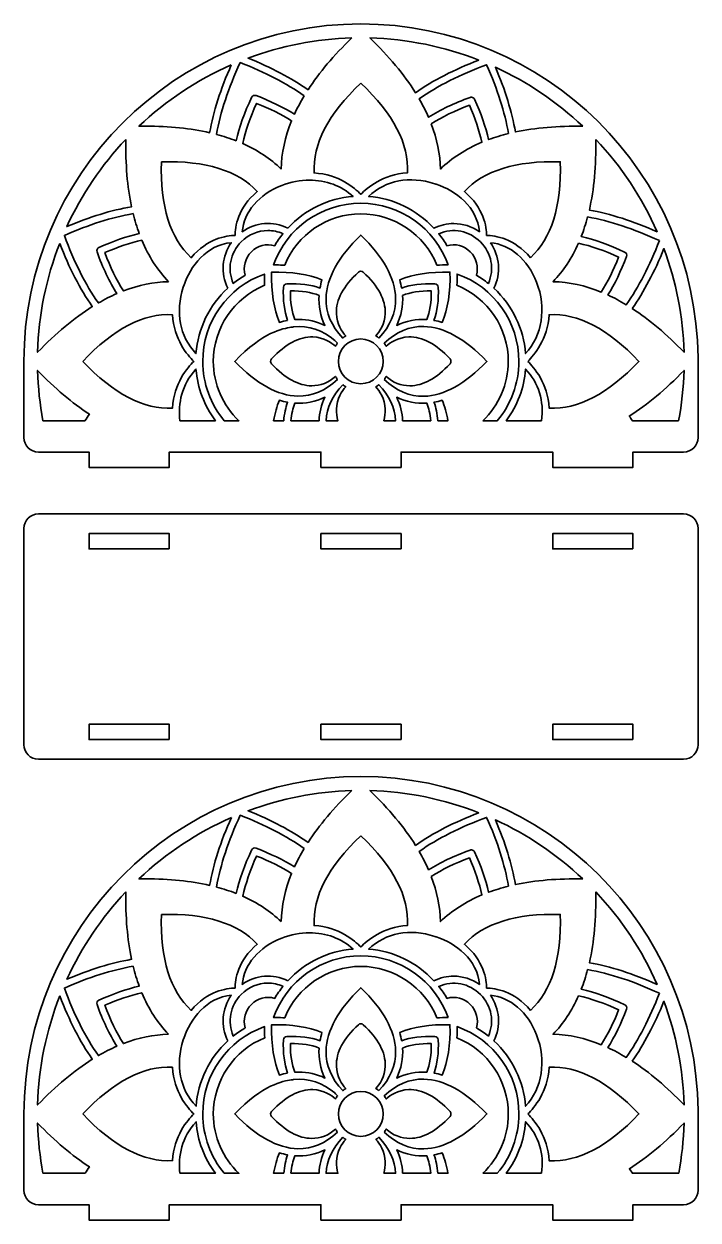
# Model space of a CAD drawing. Header units: inches. Extents: x -3.46 to 2.04, y -9.28 to 0.48.
import ezdxf

# ---------------------------------------------------------------- set-up
doc = ezdxf.new("R2010")
doc.units = ezdxf.units.IN
doc.header["$MEASUREMENT"] = 0
doc.layers.add('0_125in 6 napkin holder', color=7, linetype='Continuous', lineweight=0)

msp = doc.modelspace()

# ---------------------------------------------------------------- linework, layer by layer
at = {"layer": '0_125in 6 napkin holder', "color": 22, "lineweight": 35, "true_color": 0xe52421}
for points, knots in [([(2.0366, -2.2443), (2.0209, -0.7411), (0.7935, 0.4769), (-0.7132, 0.4769), (-2.2294, 0.4769), (-3.463, -0.7568), (-3.463, -2.2731), (-3.463, -2.2731), (-3.463, -2.7586), (-3.463, -2.7586), (-3.463, -2.7586), (-3.463, -2.8141), (-3.463, -2.8141), (-3.463, -2.8141), (-3.463, -2.8967), (-3.463, -2.8967), (-3.463, -2.9619), (-3.4101, -3.0148), (-3.3449, -3.0148), (-3.3449, -3.0148), (-2.9312, -3.0148), (-2.9312, -3.0148), (-2.9312, -3.0148), (-2.9312, -3.1398), (-2.9312, -3.1398), (-2.9312, -3.1398), (-2.2769, -3.1398), (-2.2769, -3.1398), (-2.2769, -3.1398), (-2.2769, -3.0148), (-2.2769, -3.0148), (-2.2769, -3.0148), (-1.0402, -3.0148), (-1.0402, -3.0148), (-1.0402, -3.0148), (-1.0402, -3.1398), (-1.0402, -3.1398), (-1.0402, -3.1398), (-0.3859, -3.1398), (-0.3859, -3.1398), (-0.3859, -3.1398), (-0.3859, -3.0148), (-0.3859, -3.0148), (-0.3859, -3.0148), (0.8507, -3.0148), (0.8507, -3.0148), (0.8507, -3.0148), (0.8507, -3.1398), (0.8507, -3.1398), (0.8507, -3.1398), (1.505, -3.1398), (1.505, -3.1398), (1.505, -3.1398), (1.505, -3.0148), (1.505, -3.0148), (1.505, -3.0148), (1.9189, -3.0148), (1.9189, -3.0148), (1.9841, -3.0148), (2.037, -2.9619), (2.037, -2.8967), (2.037, -2.8967), (2.037, -2.8131), (2.037, -2.8131), (2.037, -2.8131), (2.037, -2.7586), (2.037, -2.7586), (2.037, -2.7586), (2.037, -2.2443), (2.037, -2.2443), (2.037, -2.2443), (2.0366, -2.2443), (2.0366, -2.2443)], [0, 0, 0, 0, 1, 1, 1, 2, 2, 2, 3, 3, 3, 4, 4, 4, 5, 5, 5, 6, 6, 6, 7, 7, 7, 8, 8, 8, 9, 9, 9, 10, 10, 10, 11, 11, 11, 12, 12, 12, 13, 13, 13, 14, 14, 14, 15, 15, 15, 16, 16, 16, 17, 17, 17, 18, 18, 18, 19, 19, 19, 20, 20, 20, 21, 21, 21, 22, 22, 22, 23, 23, 23, 24, 24, 24, 24]), ([(-0.7886, 0.3623), (-0.9346, 0.2216), (-1.0546, 0.0795), (-1.1453, -0.0602), (-1.2816, 0.0355), (-1.4458, 0.1223), (-1.6337, 0.198), (-1.363, 0.2989), (-1.0789, 0.3542), (-0.7886, 0.3623)], [0, 0, 0, 0, 1, 1, 1, 2, 2, 2, 3, 3, 3, 3]), ([(0.2478, 0.1816), (0.0478, 0.105), (-0.1257, 0.0157), (-0.2684, -0.0841), (-0.3608, 0.0632), (-0.4859, 0.2134), (-0.6404, 0.3623), (-0.3344, 0.3538), (-0.0357, 0.293), (0.2478, 0.1816)], [0, 0, 0, 0, 1, 1, 1, 2, 2, 2, 3, 3, 3, 3]), ([(-1.7709, 0.1424), (-1.8582, -0.053), (-1.9178, -0.2388), (-1.948, -0.4102), (-2.1018, -0.375), (-2.2761, -0.3572), (-2.4673, -0.3572), (-2.4864, -0.3572), (-2.5055, -0.3573), (-2.525, -0.3576), (-2.303, -0.1479), (-2.0496, 0.0202), (-1.7709, 0.1424)], [0, 0, 0, 0, 1, 1, 1, 2, 2, 2, 3, 3, 3, 4, 4, 4, 4]), ([(-1.1759, -0.1094), (-1.2061, -0.1593), (-1.2329, -0.2095), (-1.2558, -0.2591), (-1.3461, -0.2029), (-1.4514, -0.1519), (-1.569, -0.1075), (-1.583, -0.1022), (-1.5989, -0.1086), (-1.6054, -0.1222), (-1.664, -0.2459), (-1.7065, -0.3651), (-1.7318, -0.4763), (-1.7826, -0.4563), (-1.8364, -0.4388), (-1.8918, -0.4241), (-1.8603, -0.2437), (-1.7953, -0.0468), (-1.6987, 0.1614), (-1.4955, 0.083), (-1.3197, -0.0081), (-1.1759, -0.1094)], [0, 0, 0, 0, 1, 1, 1, 2, 2, 2, 3, 3, 3, 4, 4, 4, 5, 5, 5, 6, 6, 6, 7, 7, 7, 7]), ([(0.4903, -0.4172), (0.4338, -0.4312), (0.3792, -0.4479), (0.3279, -0.4668), (0.3039, -0.3631), (0.2656, -0.2526), (0.2138, -0.138), (0.2089, -0.1275), (0.1984, -0.1211), (0.1872, -0.1211), (0.1841, -0.1211), (0.1807, -0.1216), (0.1777, -0.1227), (0.0486, -0.1688), (-0.0657, -0.223), (-0.1622, -0.2837), (-0.1841, -0.2337), (-0.2097, -0.1833), (-0.2384, -0.1337), (-0.0886, -0.0284), (0.0966, 0.0649), (0.3121, 0.1439), (0.4002, -0.0552), (0.4602, -0.244), (0.4903, -0.4172)], [0, 0, 0, 0, 1, 1, 1, 2, 2, 2, 3, 3, 3, 4, 4, 4, 5, 5, 5, 6, 6, 6, 7, 7, 7, 8, 8, 8, 8]), ([(1.0959, -0.3577), (0.8939, -0.354), (0.7092, -0.3697), (0.5467, -0.4043), (0.5179, -0.2402), (0.4632, -0.0627), (0.3839, 0.1237), (0.6459, 0.0032), (0.8853, -0.1586), (1.0959, -0.3577)], [0, 0, 0, 0, 1, 1, 1, 2, 2, 2, 3, 3, 3, 3]), ([(-0.7146, -0.0061), (-0.4484, -0.2572), (-0.3205, -0.5034), (-0.3339, -0.7381), (-0.5344, -0.7495), (-0.6639, -0.8602), (-0.7146, -0.9127), (-0.7651, -0.8602), (-0.8944, -0.7497), (-1.0953, -0.7383), (-1.1086, -0.5036), (-0.9807, -0.2573), (-0.7146, -0.0061)], [0, 0, 0, 0, 1, 1, 1, 2, 2, 2, 3, 3, 3, 4, 4, 4, 4]), ([(-1.3643, -0.7062), (-1.4512, -0.6223), (-1.5566, -0.5526), (-1.6776, -0.4988), (-1.6551, -0.3965), (-1.6171, -0.2862), (-1.5644, -0.1712), (-1.4572, -0.2131), (-1.3614, -0.2608), (-1.2791, -0.3127), (-1.3332, -0.4447), (-1.3618, -0.577), (-1.3643, -0.7062)], [0, 0, 0, 0, 1, 1, 1, 2, 2, 2, 3, 3, 3, 4, 4, 4, 4]), ([(-0.1398, -0.338), (-0.0515, -0.2813), (0.0532, -0.2304), (0.1718, -0.1863), (0.2179, -0.2918), (0.2521, -0.3933), (0.2735, -0.4881), (0.142, -0.5433), (0.0282, -0.6165), (-0.0648, -0.7062), (-0.0671, -0.5854), (-0.0923, -0.4615), (-0.1398, -0.338)], [0, 0, 0, 0, 1, 1, 1, 2, 2, 2, 3, 3, 3, 4, 4, 4, 4]), ([(-2.6315, -0.4643), (-2.6351, -0.6663), (-2.6194, -0.8509), (-2.585, -1.0134), (-2.7489, -1.0422), (-2.9264, -1.0969), (-3.1129, -1.1762), (-2.9923, -0.9143), (-2.8305, -0.6748), (-2.6315, -0.4643)], [0, 0, 0, 0, 1, 1, 1, 2, 2, 2, 3, 3, 3, 3]), ([(1.2024, -0.4643), (1.4121, -0.6861), (1.5803, -0.9397), (1.7025, -1.2181), (1.5071, -1.1311), (1.3213, -1.0715), (1.1499, -1.0411), (1.1886, -0.872), (1.2063, -0.678), (1.2024, -0.4643)], [0, 0, 0, 0, 1, 1, 1, 2, 2, 2, 3, 3, 3, 3]), ([(-2.3414, -0.6477), (-1.9796, -0.6375), (-1.7165, -0.7193), (-1.5596, -0.8906), (-1.7191, -1.0225), (-1.7401, -1.18), (-1.7409, -1.2481), (-1.8091, -1.2491), (-1.9665, -1.2702), (-2.0984, -1.4297), (-2.27, -1.2726), (-2.3518, -1.0097), (-2.3414, -0.6477)], [0, 0, 0, 0, 1, 1, 1, 2, 2, 2, 3, 3, 3, 4, 4, 4, 4]), ([(0.6695, -1.4295), (0.5377, -1.2701), (0.3802, -1.2491), (0.312, -1.2481), (0.311, -1.1801), (0.29, -1.0227), (0.1304, -0.8908), (0.2874, -0.7193), (0.5504, -0.6375), (0.9124, -0.6477), (0.9227, -1.0095), (0.841, -1.2726), (0.6695, -1.4295)], [0, 0, 0, 0, 1, 1, 1, 2, 2, 2, 3, 3, 3, 4, 4, 4, 4]), ([(-0.1097, -0.8266), (-0.1033, -0.8286), (-0.1008, -0.8294), (-0.099, -0.8297), (0.0613, -0.8843), (0.2357, -1.0143), (0.2532, -1.2179), (0.1903, -1.1734), (0.1172, -1.1509), (0.0435, -1.1509), (-0.0114, -1.1509), (-0.0666, -1.1634), (-0.1183, -1.1888), (-0.2589, -1.0377), (-0.4473, -0.9462), (-0.6508, -0.9301), (-0.5093, -0.7968), (-0.3178, -0.7601), (-0.1097, -0.8266)], [0, 0, 0, 0, 1, 1, 1, 2, 2, 2, 3, 3, 3, 4, 4, 4, 5, 5, 5, 6, 6, 6, 6]), ([(-1.3101, -1.1883), (-1.4315, -1.1286), (-1.5725, -1.14), (-1.6823, -1.2176), (-1.668, -1.0561), (-1.5455, -0.9125), (-1.3597, -0.8405), (-1.2848, -0.8115), (-1.2078, -0.7973), (-1.133, -0.7973), (-0.9986, -0.7973), (-0.8716, -0.843), (-0.7782, -0.9301), (-0.9814, -0.9462), (-1.1697, -1.0375), (-1.3101, -1.1883)], [0, 0, 0, 0, 1, 1, 1, 2, 2, 2, 3, 3, 3, 4, 4, 4, 5, 5, 5, 5]), ([(-2.5719, -1.0698), (-2.5579, -1.1265), (-2.5412, -1.1811), (-2.5225, -1.2322), (-2.6259, -1.2562), (-2.7365, -1.2945), (-2.8511, -1.3463), (-2.8647, -1.3526), (-2.8715, -1.3684), (-2.8665, -1.3825), (-2.8204, -1.5115), (-2.7662, -1.6258), (-2.7054, -1.7225), (-2.7554, -1.7443), (-2.8058, -1.77), (-2.8554, -1.7987), (-2.9607, -1.6487), (-3.0541, -1.4636), (-3.1332, -1.248), (-2.9339, -1.1598), (-2.7451, -1.1), (-2.5719, -1.0698)], [0, 0, 0, 0, 1, 1, 1, 2, 2, 2, 3, 3, 3, 4, 4, 4, 5, 5, 5, 6, 6, 6, 7, 7, 7, 7]), ([(-0.0023, -1.4888), (-0.0336, -1.4884), (-0.0643, -1.489), (-0.0939, -1.4902), (-0.195, -1.2394), (-0.4439, -1.0712), (-0.7146, -1.0712), (-0.9853, -1.0712), (-1.234, -1.2394), (-1.3353, -1.4902), (-1.3576, -1.4893), (-1.3805, -1.4887), (-1.404, -1.4887), (-1.4115, -1.4887), (-1.4191, -1.4888), (-1.4268, -1.4888), (-1.3202, -1.1873), (-1.0351, -0.9852), (-0.7146, -0.9852), (-0.3939, -0.9852), (-0.1089, -1.1873), (-0.0023, -1.4888)], [0, 0, 0, 0, 1, 1, 1, 2, 2, 2, 3, 3, 3, 4, 4, 4, 5, 5, 5, 6, 6, 6, 7, 7, 7, 7]), ([(1.7216, -1.2904), (1.6431, -1.4936), (1.552, -1.6694), (1.4507, -1.8131), (1.4009, -1.783), (1.3504, -1.7562), (1.301, -1.7334), (1.3572, -1.6431), (1.4082, -1.5379), (1.4527, -1.4202), (1.4579, -1.4062), (1.4514, -1.3902), (1.4379, -1.3838), (1.3141, -1.3252), (1.195, -1.2827), (1.0838, -1.2573), (1.1036, -1.2065), (1.1211, -1.1527), (1.1359, -1.0973), (1.3164, -1.129), (1.5134, -1.1938), (1.7216, -1.2904)], [0, 0, 0, 0, 1, 1, 1, 2, 2, 2, 3, 3, 3, 4, 4, 4, 5, 5, 5, 6, 6, 6, 7, 7, 7, 7]), ([(-1.6575, -1.572), (-1.6914, -1.5919), (-1.724, -1.6144), (-1.7547, -1.639), (-1.8059, -1.5209), (-1.7812, -1.3916), (-1.6896, -1.2998), (-1.629, -1.2391), (-1.5522, -1.2076), (-1.4732, -1.2076), (-1.4319, -1.2076), (-1.3901, -1.2162), (-1.3496, -1.2337), (-1.3744, -1.2647), (-1.3971, -1.2976), (-1.4171, -1.3316), (-1.4858, -1.312), (-1.5566, -1.3305), (-1.6076, -1.3815), (-1.6586, -1.4325), (-1.6771, -1.5034), (-1.6575, -1.572)], [0, 0, 0, 0, 1, 1, 1, 2, 2, 2, 3, 3, 3, 4, 4, 4, 5, 5, 5, 6, 6, 6, 7, 7, 7, 7]), ([(-0.5671, -2.0844), (-0.5748, -2.0784), (-0.5829, -2.0729), (-0.5915, -2.0677), (-0.5622, -2.0352), (-0.5184, -1.9725), (-0.5155, -1.8836), (-0.5119, -1.7731), (-0.5722, -1.6598), (-0.695, -1.5466), (-0.7059, -1.5365), (-0.7232, -1.5365), (-0.7341, -1.5466), (-0.8568, -1.6598), (-0.9172, -1.7731), (-0.9134, -1.8836), (-0.9105, -1.9725), (-0.8669, -2.0354), (-0.8376, -2.0677), (-0.8461, -2.0729), (-0.8543, -2.0784), (-0.8619, -2.0844), (-0.955, -1.9865), (-1.0008, -1.8775), (-0.9982, -1.7604), (-0.9946, -1.5968), (-0.8965, -1.419), (-0.7146, -1.2456), (-0.5326, -1.4188), (-0.4346, -1.5968), (-0.4309, -1.7604), (-0.4283, -1.8776), (-0.474, -1.9865), (-0.5671, -2.0844)], [0, 0, 0, 0, 1, 1, 1, 2, 2, 2, 3, 3, 3, 4, 4, 4, 5, 5, 5, 6, 6, 6, 7, 7, 7, 8, 8, 8, 9, 9, 9, 10, 10, 10, 11, 11, 11, 11]), ([(0.1786, -1.3816), (0.1277, -1.3306), (0.0567, -1.3122), (-0.0119, -1.3318), (-0.0318, -1.2977), (-0.0543, -1.2651), (-0.0789, -1.2344), (0.0392, -1.1833), (0.1688, -1.2081), (0.261, -1.3002), (0.3528, -1.392), (0.3775, -1.5213), (0.3264, -1.6395), (0.2954, -1.6148), (0.2627, -1.592), (0.2285, -1.572), (0.2479, -1.5034), (0.2296, -1.4326), (0.1786, -1.3816)], [0, 0, 0, 0, 1, 1, 1, 2, 2, 2, 3, 3, 3, 4, 4, 4, 5, 5, 5, 6, 6, 6, 6]), ([(-3.1707, -1.3123), (-3.0941, -1.5123), (-3.0048, -1.6858), (-2.9051, -1.8286), (-3.0525, -1.9211), (-3.2026, -2.0461), (-3.3514, -2.2005), (-3.3429, -1.8944), (-3.2822, -1.5958), (-3.1707, -1.3123)], [0, 0, 0, 0, 1, 1, 1, 2, 2, 2, 3, 3, 3, 3]), ([(-2.283, -1.625), (-2.4039, -1.6273), (-2.5276, -1.6525), (-2.6511, -1.7001), (-2.7078, -1.6118), (-2.7587, -1.5069), (-2.8027, -1.3883), (-2.6973, -1.3422), (-2.5959, -1.308), (-2.5011, -1.2866), (-2.4459, -1.4181), (-2.3726, -1.5319), (-2.283, -1.625)], [0, 0, 0, 0, 1, 1, 1, 2, 2, 2, 3, 3, 3, 4, 4, 4, 4]), ([(-1.8003, -1.6784), (-1.9515, -1.819), (-2.0429, -2.0075), (-2.0591, -2.2109), (-2.1923, -2.0694), (-2.2291, -1.8779), (-2.1626, -1.6698), (-2.1605, -1.6636), (-2.1597, -1.6611), (-2.1594, -1.6593), (-2.105, -1.499), (-1.975, -1.3244), (-1.7714, -1.3069), (-1.8487, -1.4166), (-1.8598, -1.5573), (-1.8003, -1.6784)], [0, 0, 0, 0, 1, 1, 1, 2, 2, 2, 3, 3, 3, 4, 4, 4, 5, 5, 5, 5]), ([(0.3425, -1.3069), (0.5041, -1.3212), (0.6477, -1.4437), (0.7196, -1.6295), (0.8009, -1.8391), (0.7654, -2.0656), (0.63, -2.2109), (0.6139, -2.0077), (0.5227, -1.8195), (0.3718, -1.679), (0.4316, -1.5576), (0.4202, -1.4168), (0.3425, -1.3069)], [0, 0, 0, 0, 1, 1, 1, 2, 2, 2, 3, 3, 3, 4, 4, 4, 4]), ([(1.0613, -1.3115), (1.1636, -1.334), (1.2739, -1.372), (1.3889, -1.4248), (1.347, -1.532), (1.2993, -1.6279), (1.2474, -1.7101), (1.1153, -1.6559), (0.9831, -1.6273), (0.8539, -1.625), (0.9378, -1.5379), (1.0075, -1.4326), (1.0613, -1.3115)], [0, 0, 0, 0, 1, 1, 1, 2, 2, 2, 3, 3, 3, 4, 4, 4, 4]), ([(1.4999, -1.844), (1.5954, -1.7076), (1.6822, -1.5433), (1.7581, -1.3554), (1.8591, -1.6262), (1.9143, -1.9104), (1.9224, -2.2005), (1.7817, -2.0545), (1.6396, -1.9347), (1.4999, -1.844)], [0, 0, 0, 0, 1, 1, 1, 2, 2, 2, 3, 3, 3, 3]), ([(-1.3115, -1.9413), (-1.3337, -1.9452), (-1.3561, -1.9506), (-1.3783, -1.9575), (-1.4247, -1.8486), (-1.4461, -1.7105), (-1.4421, -1.547), (-1.2786, -1.543), (-1.1407, -1.5645), (-1.0318, -1.6108), (-1.0386, -1.633), (-1.044, -1.6555), (-1.0479, -1.6776), (-1.1221, -1.6502), (-1.213, -1.6386), (-1.3186, -1.6429), (-1.3334, -1.6436), (-1.3457, -1.6556), (-1.3462, -1.6706), (-1.3505, -1.7761), (-1.3389, -1.8672), (-1.3115, -1.9413)], [0, 0, 0, 0, 1, 1, 1, 2, 2, 2, 3, 3, 3, 4, 4, 4, 5, 5, 5, 6, 6, 6, 7, 7, 7, 7]), ([(-0.0828, -1.6706), (-0.0834, -1.6556), (-0.0955, -1.6434), (-0.1105, -1.6429), (-0.2161, -1.6386), (-0.3071, -1.6502), (-0.3811, -1.6776), (-0.3851, -1.6555), (-0.3905, -1.633), (-0.3973, -1.6108), (-0.2886, -1.5647), (-0.1505, -1.5431), (0.0129, -1.5472), (0.017, -1.7106), (-0.0044, -1.8487), (-0.0508, -1.9575), (-0.0729, -1.9506), (-0.0954, -1.9452), (-0.1175, -1.9413), (-0.0901, -1.8672), (-0.0784, -1.7762), (-0.0828, -1.6706)], [0, 0, 0, 0, 1, 1, 1, 2, 2, 2, 3, 3, 3, 4, 4, 4, 5, 5, 5, 6, 6, 6, 7, 7, 7, 7]), ([(-1.8282, -2.7586), (-1.939, -2.6259), (-2.0039, -2.4561), (-2.0039, -2.2747), (-2.0039, -1.954), (-1.8019, -1.669), (-1.5003, -1.5625), (-1.5007, -1.5937), (-1.5003, -1.6244), (-1.4989, -1.6538), (-1.7497, -1.7551), (-1.9179, -2.004), (-1.9179, -2.2747), (-1.9179, -2.4596), (-1.8393, -2.6342), (-1.7096, -2.7586), (-1.7096, -2.7586), (-1.8282, -2.7586), (-1.8282, -2.7586)], [0, 0, 0, 0, 1, 1, 1, 2, 2, 2, 3, 3, 3, 4, 4, 4, 5, 5, 5, 6, 6, 6, 6]), ([(0.2805, -2.7586), (0.4103, -2.6342), (0.4889, -2.4596), (0.4889, -2.2747), (0.4889, -2.004), (0.3207, -1.7551), (0.0697, -1.6538), (0.0711, -1.6244), (0.0717, -1.5937), (0.0713, -1.5625), (0.3728, -1.669), (0.5749, -1.954), (0.5749, -2.2747), (0.5749, -2.4561), (0.5099, -2.6259), (0.3991, -2.7586), (0.3991, -2.7586), (0.2805, -2.7586), (0.2805, -2.7586)], [0, 0, 0, 0, 1, 1, 1, 2, 2, 2, 3, 3, 3, 4, 4, 4, 5, 5, 5, 6, 6, 6, 6]), ([(-1.0551, -1.737), (-1.0604, -1.8223), (-1.0444, -1.9045), (-1.0076, -1.9816), (-1.075, -1.9493), (-1.1462, -1.933), (-1.2201, -1.933), (-1.2307, -1.933), (-1.2414, -1.9334), (-1.2521, -1.9341), (-1.2779, -1.8711), (-1.2904, -1.7923), (-1.2891, -1.7), (-1.1971, -1.6987), (-1.1183, -1.7112), (-1.0551, -1.737)], [0, 0, 0, 0, 1, 1, 1, 2, 2, 2, 3, 3, 3, 4, 4, 4, 5, 5, 5, 5]), ([(-0.374, -1.737), (-0.3108, -1.7112), (-0.2321, -1.6986), (-0.1398, -1.7), (-0.1386, -1.7923), (-0.1511, -1.8711), (-0.1771, -1.9341), (-0.2622, -1.9287), (-0.3444, -1.9447), (-0.4215, -1.9816), (-0.3846, -1.9045), (-0.3686, -1.8223), (-0.374, -1.737)], [0, 0, 0, 0, 1, 1, 1, 2, 2, 2, 3, 3, 3, 4, 4, 4, 4]), ([(-2.9832, -2.2747), (-2.7319, -2.0086), (-2.4857, -1.8805), (-2.2511, -1.894), (-2.2397, -2.0945), (-2.129, -2.224), (-2.0765, -2.2747), (-2.129, -2.3252), (-2.2396, -2.4545), (-2.2508, -2.6552), (-2.4855, -2.6688), (-2.7319, -2.5408), (-2.9832, -2.2747)], [0, 0, 0, 0, 1, 1, 1, 2, 2, 2, 3, 3, 3, 4, 4, 4, 4]), ([(0.6474, -2.2747), (0.6999, -2.2241), (0.8104, -2.0947), (0.8218, -1.894), (1.0566, -1.8804), (1.3028, -2.0086), (1.5541, -2.2747), (1.3028, -2.5408), (1.0567, -2.6688), (0.822, -2.6554), (0.8106, -2.4547), (0.6999, -2.3252), (0.6474, -2.2747)], [0, 0, 0, 0, 1, 1, 1, 2, 2, 2, 3, 3, 3, 4, 4, 4, 4]), ([(-1.2841, -1.9969), (-1.2757, -1.9955), (-1.2689, -1.9944), (-1.2636, -1.9931), (-1.1407, -1.9815), (-1.0241, -2.0198), (-0.9271, -2.1034), (-0.9197, -2.1118), (-0.9121, -2.1198), (-0.9047, -2.1272), (-0.9108, -2.135), (-0.9164, -2.143), (-0.9214, -2.1516), (-0.9539, -2.1223), (-1.0168, -2.0786), (-1.1055, -2.0756), (-1.2155, -2.072), (-1.3291, -2.1322), (-1.4425, -2.2551), (-1.4526, -2.2661), (-1.4526, -2.2833), (-1.4425, -2.2943), (-1.3326, -2.4134), (-1.2225, -2.4737), (-1.1151, -2.4737), (-1.044, -2.4737), (-0.9755, -2.4469), (-0.9214, -2.3977), (-0.9164, -2.4062), (-0.9108, -2.4143), (-0.9048, -2.422), (-1.0026, -2.5151), (-1.1115, -2.5608), (-1.2287, -2.5583), (-1.3921, -2.5547), (-1.5698, -2.4566), (-1.7432, -2.2747), (-1.513, -2.033), (-1.3469, -2.0068), (-1.2841, -1.9969)], [0, 0, 0, 0, 1, 1, 1, 2, 2, 2, 3, 3, 3, 4, 4, 4, 5, 5, 5, 6, 6, 6, 7, 7, 7, 8, 8, 8, 9, 9, 9, 10, 10, 10, 11, 11, 11, 12, 12, 12, 13, 13, 13, 13]), ([(-0.5243, -2.422), (-0.5183, -2.4144), (-0.5127, -2.4062), (-0.5076, -2.3977), (-0.4534, -2.4468), (-0.385, -2.4737), (-0.314, -2.4737), (-0.2065, -2.4737), (-0.0964, -2.4134), (0.0135, -2.2943), (0.0236, -2.2833), (0.0236, -2.2661), (0.0135, -2.2551), (-0.1, -2.132), (-0.2134, -2.0716), (-0.3234, -2.0756), (-0.4123, -2.0786), (-0.4753, -2.1222), (-0.5076, -2.1515), (-0.5127, -2.143), (-0.5183, -2.135), (-0.5243, -2.1272), (-0.4259, -2.0337), (-0.3166, -1.988), (-0.2, -1.9904), (-0.0372, -1.994), (0.1404, -2.0923), (0.3142, -2.2747), (0.1403, -2.4572), (-0.0372, -2.5555), (-0.1996, -2.5593), (-0.3164, -2.5619), (-0.4257, -2.5158), (-0.5243, -2.422)], [0, 0, 0, 0, 1, 1, 1, 2, 2, 2, 3, 3, 3, 4, 4, 4, 5, 5, 5, 6, 6, 6, 7, 7, 7, 8, 8, 8, 9, 9, 9, 10, 10, 10, 11, 11, 11, 11]), ([(-0.5315, -2.2747), (-0.5315, -2.3755), (-0.6136, -2.4576), (-0.7146, -2.4576), (-0.8154, -2.4576), (-0.8975, -2.3755), (-0.8975, -2.2747), (-0.8975, -2.1737), (-0.8154, -2.0916), (-0.7146, -2.0916), (-0.6136, -2.0916), (-0.5315, -2.1737), (-0.5315, -2.2747)], [0, 0, 0, 0, 1, 1, 1, 2, 2, 2, 3, 3, 3, 4, 4, 4, 4]), ([(-2.1903, -2.7586), (-2.2061, -2.6198), (-2.1768, -2.4637), (-2.0591, -2.3383), (-2.0469, -2.4917), (-1.9917, -2.6364), (-1.9005, -2.7586), (-1.9005, -2.7586), (-2.1903, -2.7586), (-2.1903, -2.7586)], [0, 0, 0, 0, 1, 1, 1, 2, 2, 2, 3, 3, 3, 3]), ([(0.7602, -2.7586), (0.7602, -2.7586), (0.4716, -2.7586), (0.4716, -2.7586), (0.5627, -2.6364), (0.6179, -2.4917), (0.63, -2.3383), (0.737, -2.4519), (0.7812, -2.5978), (0.7602, -2.7586)], [0, 0, 0, 0, 1, 1, 1, 2, 2, 2, 3, 3, 3, 3]), ([(-3.3075, -2.7586), (-3.3327, -2.6239), (-3.3476, -2.487), (-3.3514, -2.3487), (-3.2107, -2.4948), (-3.0686, -2.6147), (-2.929, -2.7054), (-2.941, -2.7226), (-2.9529, -2.7404), (-2.9647, -2.7586), (-2.9647, -2.7586), (-3.3075, -2.7586), (-3.3075, -2.7586)], [0, 0, 0, 0, 1, 1, 1, 2, 2, 2, 3, 3, 3, 4, 4, 4, 4]), ([(1.8786, -2.7586), (1.8786, -2.7586), (1.5014, -2.7586), (1.5014, -2.7586), (1.493, -2.7458), (1.4847, -2.7329), (1.4761, -2.7206), (1.6234, -2.6284), (1.7734, -2.5033), (1.9224, -2.3487), (1.9185, -2.4871), (1.9037, -2.624), (1.8786, -2.7586)], [0, 0, 0, 0, 1, 1, 1, 2, 2, 2, 3, 3, 3, 4, 4, 4, 4]), ([(-0.8619, -2.4648), (-0.8543, -2.4709), (-0.8461, -2.4765), (-0.8376, -2.4815), (-0.8669, -2.514), (-0.9105, -2.5769), (-0.9134, -2.6656), (-0.9145, -2.6964), (-0.9104, -2.7274), (-0.9015, -2.7586), (-0.9015, -2.7586), (-0.9976, -2.7586), (-0.9976, -2.7586), (-0.9924, -2.6529), (-0.9469, -2.5543), (-0.8619, -2.4648)], [0, 0, 0, 0, 1, 1, 1, 2, 2, 2, 3, 3, 3, 4, 4, 4, 5, 5, 5, 5]), ([(-0.5276, -2.7586), (-0.5187, -2.7274), (-0.5145, -2.6964), (-0.5155, -2.6656), (-0.5184, -2.5769), (-0.5621, -2.514), (-0.5914, -2.4815), (-0.583, -2.4765), (-0.5748, -2.4709), (-0.5671, -2.4648), (-0.482, -2.5543), (-0.4367, -2.6529), (-0.4314, -2.7586), (-0.4314, -2.7586), (-0.5276, -2.7586), (-0.5276, -2.7586)], [0, 0, 0, 0, 1, 1, 1, 2, 2, 2, 3, 3, 3, 4, 4, 4, 5, 5, 5, 5]), ([(-1.3433, -2.7586), (-1.3433, -2.7586), (-1.4256, -2.7586), (-1.4256, -2.7586), (-1.415, -2.6971), (-1.3993, -2.6412), (-1.3782, -2.5916), (-1.3559, -2.5984), (-1.3336, -2.6038), (-1.3115, -2.6079), (-1.3279, -2.6521), (-1.3384, -2.7027), (-1.3433, -2.7586)], [0, 0, 0, 0, 1, 1, 1, 2, 2, 2, 3, 3, 3, 4, 4, 4, 4]), ([(-1.2853, -2.7586), (-1.2799, -2.7045), (-1.269, -2.6564), (-1.2521, -2.6152), (-1.1668, -2.6206), (-1.0847, -2.6047), (-1.0076, -2.5677), (-1.0366, -2.6285), (-1.0525, -2.6924), (-1.0554, -2.7586), (-1.0554, -2.7586), (-1.2853, -2.7586), (-1.2853, -2.7586)], [0, 0, 0, 0, 1, 1, 1, 2, 2, 2, 3, 3, 3, 4, 4, 4, 4]), ([(-0.3736, -2.7586), (-0.3765, -2.6924), (-0.3924, -2.6285), (-0.4215, -2.5677), (-0.3444, -2.6045), (-0.2622, -2.6206), (-0.1769, -2.6152), (-0.16, -2.6564), (-0.149, -2.7045), (-0.1437, -2.7586), (-0.1437, -2.7586), (-0.3736, -2.7586), (-0.3736, -2.7586)], [0, 0, 0, 0, 1, 1, 1, 2, 2, 2, 3, 3, 3, 4, 4, 4, 4]), ([(-0.0857, -2.7586), (-0.0908, -2.7027), (-0.1013, -2.6521), (-0.1176, -2.6079), (-0.0955, -2.6038), (-0.0732, -2.5984), (-0.0508, -2.5916), (-0.0297, -2.6412), (-0.0141, -2.6971), (-0.0035, -2.7586), (-0.0035, -2.7586), (-0.0857, -2.7586), (-0.0857, -2.7586)], [0, 0, 0, 0, 1, 1, 1, 2, 2, 2, 3, 3, 3, 4, 4, 4, 4]), ([(1.9189, -3.5189), (1.9189, -3.5189), (-3.3449, -3.5189), (-3.3449, -3.5189), (-3.4101, -3.5189), (-3.463, -3.5718), (-3.463, -3.637), (-3.463, -3.637), (-3.463, -5.4008), (-3.463, -5.4008), (-3.463, -5.466), (-3.4101, -5.5189), (-3.3449, -5.5189), (-3.3449, -5.5189), (1.9189, -5.5189), (1.9189, -5.5189), (1.9842, -5.5189), (2.037, -5.466), (2.037, -5.4008), (2.037, -5.4008), (2.037, -3.637), (2.037, -3.637), (2.037, -3.5718), (1.9842, -3.5189), (1.9189, -3.5189)], [0, 0, 0, 0, 1, 1, 1, 2, 2, 2, 3, 3, 3, 4, 4, 4, 5, 5, 5, 6, 6, 6, 7, 7, 7, 8, 8, 8, 8]), ([(-2.2767, -3.8036), (-2.2767, -3.8036), (-2.9311, -3.8036), (-2.9311, -3.8036), (-2.9311, -3.8036), (-2.9311, -3.6786), (-2.9311, -3.6786), (-2.9311, -3.6786), (-2.2767, -3.6786), (-2.2767, -3.6786), (-2.2767, -3.6786), (-2.2767, -3.8036), (-2.2767, -3.8036)], [0, 0, 0, 0, 1, 1, 1, 2, 2, 2, 3, 3, 3, 4, 4, 4, 4]), ([(-0.3858, -3.8036), (-0.3858, -3.8036), (-1.0401, -3.8036), (-1.0401, -3.8036), (-1.0401, -3.8036), (-1.0401, -3.6786), (-1.0401, -3.6786), (-1.0401, -3.6786), (-0.3858, -3.6786), (-0.3858, -3.6786), (-0.3858, -3.6786), (-0.3858, -3.8036), (-0.3858, -3.8036)], [0, 0, 0, 0, 1, 1, 1, 2, 2, 2, 3, 3, 3, 4, 4, 4, 4]), ([(1.5051, -3.8036), (1.5051, -3.8036), (0.8508, -3.8036), (0.8508, -3.8036), (0.8508, -3.8036), (0.8508, -3.6786), (0.8508, -3.6786), (0.8508, -3.6786), (1.5051, -3.6786), (1.5051, -3.6786), (1.5051, -3.6786), (1.5051, -3.8036), (1.5051, -3.8036)], [0, 0, 0, 0, 1, 1, 1, 2, 2, 2, 3, 3, 3, 4, 4, 4, 4]), ([(-2.2767, -5.3592), (-2.2767, -5.3592), (-2.9311, -5.3592), (-2.9311, -5.3592), (-2.9311, -5.3592), (-2.9311, -5.2342), (-2.9311, -5.2342), (-2.9311, -5.2342), (-2.2767, -5.2342), (-2.2767, -5.2342), (-2.2767, -5.2342), (-2.2767, -5.3592), (-2.2767, -5.3592)], [0, 0, 0, 0, 1, 1, 1, 2, 2, 2, 3, 3, 3, 4, 4, 4, 4]), ([(-0.3858, -5.3592), (-0.3858, -5.3592), (-1.0401, -5.3592), (-1.0401, -5.3592), (-1.0401, -5.3592), (-1.0401, -5.2342), (-1.0401, -5.2342), (-1.0401, -5.2342), (-0.3858, -5.2342), (-0.3858, -5.2342), (-0.3858, -5.2342), (-0.3858, -5.3592), (-0.3858, -5.3592)], [0, 0, 0, 0, 1, 1, 1, 2, 2, 2, 3, 3, 3, 4, 4, 4, 4]), ([(1.5051, -5.3592), (1.5051, -5.3592), (0.8508, -5.3592), (0.8508, -5.3592), (0.8508, -5.3592), (0.8508, -5.2342), (0.8508, -5.2342), (0.8508, -5.2342), (1.5051, -5.2342), (1.5051, -5.2342), (1.5051, -5.2342), (1.5051, -5.3592), (1.5051, -5.3592)], [0, 0, 0, 0, 1, 1, 1, 2, 2, 2, 3, 3, 3, 4, 4, 4, 4]), ([(2.0367, -8.3814), (2.021, -6.8782), (0.7936, -5.6603), (-0.7131, -5.6603), (-2.2293, -5.6603), (-3.4629, -6.8939), (-3.4629, -8.4103), (-3.4629, -8.4103), (-3.4629, -8.8957), (-3.4629, -8.8957), (-3.4629, -8.8957), (-3.4629, -8.9513), (-3.4629, -8.9513), (-3.4629, -8.9513), (-3.4629, -9.0339), (-3.4629, -9.0339), (-3.4629, -9.0991), (-3.41, -9.152), (-3.3448, -9.152), (-3.3448, -9.152), (-2.9311, -9.152), (-2.9311, -9.152), (-2.9311, -9.152), (-2.9311, -9.2769), (-2.9311, -9.2769), (-2.9311, -9.2769), (-2.2767, -9.2769), (-2.2767, -9.2769), (-2.2767, -9.2769), (-2.2767, -9.152), (-2.2767, -9.152), (-2.2767, -9.152), (-1.0401, -9.152), (-1.0401, -9.152), (-1.0401, -9.152), (-1.0401, -9.2769), (-1.0401, -9.2769), (-1.0401, -9.2769), (-0.3858, -9.2769), (-0.3858, -9.2769), (-0.3858, -9.2769), (-0.3858, -9.152), (-0.3858, -9.152), (-0.3858, -9.152), (0.8508, -9.152), (0.8508, -9.152), (0.8508, -9.152), (0.8508, -9.2769), (0.8508, -9.2769), (0.8508, -9.2769), (1.5051, -9.2769), (1.5051, -9.2769), (1.5051, -9.2769), (1.5051, -9.152), (1.5051, -9.152), (1.5051, -9.152), (1.919, -9.152), (1.919, -9.152), (1.9842, -9.152), (2.0371, -9.0991), (2.0371, -9.0339), (2.0371, -9.0339), (2.0371, -8.9503), (2.0371, -8.9503), (2.0371, -8.9503), (2.0371, -8.8957), (2.0371, -8.8957), (2.0371, -8.8957), (2.0371, -8.3814), (2.0371, -8.3814), (2.0371, -8.3814), (2.0367, -8.3814), (2.0367, -8.3814)], [0, 0, 0, 0, 1, 1, 1, 2, 2, 2, 3, 3, 3, 4, 4, 4, 5, 5, 5, 6, 6, 6, 7, 7, 7, 8, 8, 8, 9, 9, 9, 10, 10, 10, 11, 11, 11, 12, 12, 12, 13, 13, 13, 14, 14, 14, 15, 15, 15, 16, 16, 16, 17, 17, 17, 18, 18, 18, 19, 19, 19, 20, 20, 20, 21, 21, 21, 22, 22, 22, 23, 23, 23, 24, 24, 24, 24]), ([(-0.7885, -5.7749), (-0.9344, -5.9156), (-1.0544, -6.0577), (-1.1451, -6.1974), (-1.2815, -6.1017), (-1.4457, -6.0149), (-1.6336, -5.9392), (-1.3629, -5.8382), (-1.0788, -5.783), (-0.7885, -5.7749)], [0, 0, 0, 0, 1, 1, 1, 2, 2, 2, 3, 3, 3, 3]), ([(0.2479, -5.9556), (0.0479, -6.0321), (-0.1256, -6.1214), (-0.2683, -6.2213), (-0.3607, -6.0739), (-0.4858, -5.9238), (-0.6403, -5.7749), (-0.3343, -5.7834), (-0.0356, -5.8442), (0.2479, -5.9556)], [0, 0, 0, 0, 1, 1, 1, 2, 2, 2, 3, 3, 3, 3]), ([(-1.7708, -5.9948), (-1.8581, -6.1902), (-1.9176, -6.376), (-1.9479, -6.5474), (-2.1017, -6.5121), (-2.276, -6.4943), (-2.4672, -6.4943), (-2.4863, -6.4943), (-2.5054, -6.4945), (-2.5249, -6.4948), (-2.3029, -6.285), (-2.0494, -6.117), (-1.7708, -5.9948)], [0, 0, 0, 0, 1, 1, 1, 2, 2, 2, 3, 3, 3, 4, 4, 4, 4]), ([(-1.1758, -6.2466), (-1.206, -6.2964), (-1.2328, -6.3467), (-1.2557, -6.3963), (-1.346, -6.34), (-1.4512, -6.2891), (-1.5689, -6.2446), (-1.5829, -6.2393), (-1.5987, -6.2457), (-1.6053, -6.2593), (-1.6639, -6.3831), (-1.7064, -6.5023), (-1.7317, -6.6135), (-1.7825, -6.5935), (-1.8362, -6.576), (-1.8917, -6.5613), (-1.8601, -6.3809), (-1.7951, -6.1839), (-1.6986, -5.9757), (-1.4954, -6.0542), (-1.3196, -6.1453), (-1.1758, -6.2466)], [0, 0, 0, 0, 1, 1, 1, 2, 2, 2, 3, 3, 3, 4, 4, 4, 5, 5, 5, 6, 6, 6, 7, 7, 7, 7]), ([(0.4904, -6.5543), (0.4339, -6.5684), (0.3793, -6.585), (0.3281, -6.6039), (0.304, -6.5003), (0.2657, -6.3898), (0.2139, -6.2752), (0.209, -6.2646), (0.1985, -6.2582), (0.1874, -6.2582), (0.1842, -6.2582), (0.1808, -6.2588), (0.1778, -6.2599), (0.0488, -6.306), (-0.0656, -6.3602), (-0.1621, -6.4209), (-0.184, -6.3709), (-0.2096, -6.3205), (-0.2383, -6.2709), (-0.0885, -6.1656), (0.0967, -6.0723), (0.3122, -5.9932), (0.4003, -6.1924), (0.4603, -6.3811), (0.4904, -6.5543)], [0, 0, 0, 0, 1, 1, 1, 2, 2, 2, 3, 3, 3, 4, 4, 4, 5, 5, 5, 6, 6, 6, 7, 7, 7, 8, 8, 8, 8]), ([(1.096, -6.4949), (0.894, -6.4911), (0.7093, -6.5068), (0.5468, -6.5414), (0.5181, -6.3774), (0.4633, -6.1999), (0.384, -6.0135), (0.646, -6.1339), (0.8854, -6.2957), (1.096, -6.4949)], [0, 0, 0, 0, 1, 1, 1, 2, 2, 2, 3, 3, 3, 3]), ([(-0.7144, -6.1432), (-0.4483, -6.3943), (-0.3204, -6.6406), (-0.3338, -6.8753), (-0.5343, -6.8867), (-0.6638, -6.9974), (-0.7144, -7.0499), (-0.765, -6.9974), (-0.8943, -6.8868), (-1.0951, -6.8754), (-1.1085, -6.6407), (-0.9806, -6.3945), (-0.7144, -6.1432)], [0, 0, 0, 0, 1, 1, 1, 2, 2, 2, 3, 3, 3, 4, 4, 4, 4]), ([(-1.3642, -6.8434), (-1.4511, -6.7595), (-1.5565, -6.6898), (-1.6775, -6.636), (-1.655, -6.5336), (-1.6169, -6.4234), (-1.5643, -6.3084), (-1.4571, -6.3503), (-1.3613, -6.398), (-1.279, -6.4499), (-1.3331, -6.5818), (-1.3617, -6.7142), (-1.3642, -6.8434)], [0, 0, 0, 0, 1, 1, 1, 2, 2, 2, 3, 3, 3, 4, 4, 4, 4]), ([(-0.1397, -6.4752), (-0.0514, -6.4185), (0.0533, -6.3675), (0.1719, -6.3235), (0.2181, -6.4289), (0.2522, -6.5304), (0.2736, -6.6253), (0.1421, -6.6804), (0.0283, -6.7536), (-0.0647, -6.8434), (-0.0669, -6.7225), (-0.0922, -6.5986), (-0.1397, -6.4752)], [0, 0, 0, 0, 1, 1, 1, 2, 2, 2, 3, 3, 3, 4, 4, 4, 4]), ([(-2.6314, -6.6014), (-2.635, -6.8035), (-2.6193, -6.9881), (-2.5849, -7.1506), (-2.7487, -7.1793), (-2.9262, -7.2341), (-3.1128, -7.3134), (-2.9922, -7.0514), (-2.8304, -6.812), (-2.6314, -6.6014)], [0, 0, 0, 0, 1, 1, 1, 2, 2, 2, 3, 3, 3, 3]), ([(1.2025, -6.6014), (1.4122, -6.8232), (1.5804, -7.0768), (1.7026, -7.3553), (1.5072, -7.2682), (1.3214, -7.2086), (1.15, -7.1782), (1.1888, -7.0092), (1.2064, -6.8152), (1.2025, -6.6014)], [0, 0, 0, 0, 1, 1, 1, 2, 2, 2, 3, 3, 3, 3]), ([(-2.3412, -6.7849), (-1.9794, -6.7746), (-1.7164, -6.8564), (-1.5594, -7.0278), (-1.719, -7.1596), (-1.74, -7.3171), (-1.7408, -7.3853), (-1.809, -7.3863), (-1.9664, -7.4074), (-2.0983, -7.5668), (-2.2699, -7.4098), (-2.3517, -7.1468), (-2.3412, -6.7849)], [0, 0, 0, 0, 1, 1, 1, 2, 2, 2, 3, 3, 3, 4, 4, 4, 4]), ([(0.6696, -7.5667), (0.5378, -7.4073), (0.3803, -7.3863), (0.3121, -7.3853), (0.3111, -7.3173), (0.2901, -7.1599), (0.1306, -7.0279), (0.2875, -6.8564), (0.5506, -6.7746), (0.9125, -6.7849), (0.9228, -7.1467), (0.8411, -7.4098), (0.6696, -7.5667)], [0, 0, 0, 0, 1, 1, 1, 2, 2, 2, 3, 3, 3, 4, 4, 4, 4]), ([(-0.1096, -6.9638), (-0.1032, -6.9657), (-0.1007, -6.9666), (-0.0989, -6.9668), (0.0614, -7.0214), (0.2358, -7.1514), (0.2533, -7.355), (0.1904, -7.3106), (0.1174, -7.2881), (0.0436, -7.2881), (-0.0112, -7.2881), (-0.0665, -7.3006), (-0.1182, -7.326), (-0.2587, -7.1749), (-0.4472, -7.0834), (-0.6507, -7.0673), (-0.5092, -6.9339), (-0.3176, -6.8973), (-0.1096, -6.9638)], [0, 0, 0, 0, 1, 1, 1, 2, 2, 2, 3, 3, 3, 4, 4, 4, 5, 5, 5, 6, 6, 6, 6]), ([(-1.31, -7.3254), (-1.4314, -7.2657), (-1.5724, -7.2771), (-1.6822, -7.3548), (-1.6679, -7.1932), (-1.5454, -7.0496), (-1.3596, -6.9777), (-1.2847, -6.9486), (-1.2076, -6.9345), (-1.1329, -6.9345), (-0.9985, -6.9345), (-0.8715, -6.9802), (-0.7781, -7.0673), (-0.9812, -7.0834), (-1.1696, -7.1746), (-1.31, -7.3254)], [0, 0, 0, 0, 1, 1, 1, 2, 2, 2, 3, 3, 3, 4, 4, 4, 5, 5, 5, 5]), ([(-2.5718, -7.207), (-2.5578, -7.2636), (-2.5411, -7.3182), (-2.5224, -7.3693), (-2.6258, -7.3934), (-2.7364, -7.4317), (-2.851, -7.4835), (-2.8646, -7.4898), (-2.8714, -7.5056), (-2.8664, -7.5196), (-2.8203, -7.6486), (-2.7661, -7.7629), (-2.7053, -7.8596), (-2.7553, -7.8814), (-2.8057, -7.9071), (-2.8553, -7.9359), (-2.9606, -7.7859), (-3.054, -7.6007), (-3.1331, -7.3852), (-2.9337, -7.297), (-2.745, -7.2371), (-2.5718, -7.207)], [0, 0, 0, 0, 1, 1, 1, 2, 2, 2, 3, 3, 3, 4, 4, 4, 5, 5, 5, 6, 6, 6, 7, 7, 7, 7]), ([(-0.0022, -7.626), (-0.0335, -7.6256), (-0.0642, -7.6261), (-0.0938, -7.6274), (-0.1949, -7.3766), (-0.4438, -7.2084), (-0.7144, -7.2084), (-0.9851, -7.2084), (-1.2339, -7.3766), (-1.3351, -7.6274), (-1.3575, -7.6264), (-1.3804, -7.6259), (-1.4039, -7.6259), (-1.4114, -7.6259), (-1.419, -7.626), (-1.4267, -7.626), (-1.3201, -7.3245), (-1.035, -7.1224), (-0.7144, -7.1224), (-0.3938, -7.1224), (-0.1087, -7.3245), (-0.0022, -7.626)], [0, 0, 0, 0, 1, 1, 1, 2, 2, 2, 3, 3, 3, 4, 4, 4, 5, 5, 5, 6, 6, 6, 7, 7, 7, 7]), ([(1.7217, -7.4275), (1.6432, -7.6307), (1.5521, -7.8066), (1.4508, -7.9503), (1.401, -7.9202), (1.3506, -7.8934), (1.3011, -7.8706), (1.3574, -7.7803), (1.4083, -7.675), (1.4528, -7.5574), (1.4581, -7.5434), (1.4515, -7.5274), (1.4381, -7.521), (1.3142, -7.4624), (1.1951, -7.4199), (1.0839, -7.3945), (1.1037, -7.3436), (1.1212, -7.2899), (1.136, -7.2345), (1.3165, -7.2661), (1.5135, -7.331), (1.7217, -7.4275)], [0, 0, 0, 0, 1, 1, 1, 2, 2, 2, 3, 3, 3, 4, 4, 4, 5, 5, 5, 6, 6, 6, 7, 7, 7, 7]), ([(-1.6574, -7.7092), (-1.6913, -7.7291), (-1.7239, -7.7516), (-1.7546, -7.7761), (-1.8058, -7.6581), (-1.7811, -7.5288), (-1.6894, -7.437), (-1.6289, -7.3763), (-1.5521, -7.3448), (-1.4731, -7.3448), (-1.4318, -7.3448), (-1.39, -7.3534), (-1.3494, -7.3709), (-1.3743, -7.4018), (-1.3969, -7.4348), (-1.4169, -7.4688), (-1.4857, -7.4492), (-1.5565, -7.4677), (-1.6075, -7.5186), (-1.6585, -7.5696), (-1.6769, -7.6406), (-1.6574, -7.7092)], [0, 0, 0, 0, 1, 1, 1, 2, 2, 2, 3, 3, 3, 4, 4, 4, 5, 5, 5, 6, 6, 6, 7, 7, 7, 7]), ([(-0.5669, -8.2216), (-0.5747, -8.2156), (-0.5828, -8.21), (-0.5914, -8.2049), (-0.5621, -8.1724), (-0.5183, -8.1096), (-0.5154, -8.0207), (-0.5118, -7.9103), (-0.5721, -7.797), (-0.6949, -7.6838), (-0.7058, -7.6736), (-0.7231, -7.6736), (-0.734, -7.6838), (-0.8567, -7.797), (-0.9171, -7.9103), (-0.9133, -8.0207), (-0.9104, -8.1096), (-0.8668, -8.1725), (-0.8375, -8.2049), (-0.846, -8.21), (-0.8542, -8.2156), (-0.8618, -8.2216), (-0.9549, -8.1236), (-1.0007, -8.0146), (-0.9981, -7.8975), (-0.9944, -7.7339), (-0.8964, -7.5561), (-0.7144, -7.3828), (-0.5325, -7.556), (-0.4344, -7.7339), (-0.4308, -7.8975), (-0.4282, -8.0148), (-0.4739, -8.1236), (-0.5669, -8.2216)], [0, 0, 0, 0, 1, 1, 1, 2, 2, 2, 3, 3, 3, 4, 4, 4, 5, 5, 5, 6, 6, 6, 7, 7, 7, 8, 8, 8, 9, 9, 9, 10, 10, 10, 11, 11, 11, 11]), ([(0.1788, -7.5188), (0.1278, -7.4678), (0.0568, -7.4493), (-0.0118, -7.4689), (-0.0317, -7.4349), (-0.0542, -7.4023), (-0.0787, -7.3716), (0.0393, -7.3205), (0.1689, -7.3453), (0.2611, -7.4374), (0.3529, -7.5292), (0.3776, -7.6585), (0.3265, -7.7767), (0.2956, -7.752), (0.2628, -7.7292), (0.2286, -7.7092), (0.2481, -7.6406), (0.2297, -7.5698), (0.1788, -7.5188)], [0, 0, 0, 0, 1, 1, 1, 2, 2, 2, 3, 3, 3, 4, 4, 4, 5, 5, 5, 6, 6, 6, 6]), ([(-3.1706, -7.4495), (-3.094, -7.6495), (-3.0047, -7.8229), (-2.905, -7.9657), (-3.0524, -8.0582), (-3.2025, -8.1832), (-3.3512, -8.3377), (-3.3428, -8.0316), (-3.2821, -7.7329), (-3.1706, -7.4495)], [0, 0, 0, 0, 1, 1, 1, 2, 2, 2, 3, 3, 3, 3]), ([(-2.2829, -7.7621), (-2.4037, -7.7645), (-2.5275, -7.7896), (-2.651, -7.8373), (-2.7076, -7.7489), (-2.7586, -7.6441), (-2.8026, -7.5254), (-2.6972, -7.4793), (-2.5958, -7.4452), (-2.501, -7.4238), (-2.4458, -7.5553), (-2.3725, -7.6691), (-2.2829, -7.7621)], [0, 0, 0, 0, 1, 1, 1, 2, 2, 2, 3, 3, 3, 4, 4, 4, 4]), ([(-1.8001, -7.8156), (-1.9514, -7.9561), (-2.0428, -8.1446), (-2.059, -8.3481), (-2.1922, -8.2066), (-2.229, -8.015), (-2.1625, -7.807), (-2.1604, -7.8007), (-2.1596, -7.7982), (-2.1593, -7.7964), (-2.1049, -7.6361), (-1.9749, -7.4616), (-1.7712, -7.4441), (-1.8486, -7.5538), (-1.8597, -7.6945), (-1.8001, -7.8156)], [0, 0, 0, 0, 1, 1, 1, 2, 2, 2, 3, 3, 3, 4, 4, 4, 5, 5, 5, 5]), ([(0.3426, -7.4441), (0.5042, -7.4584), (0.6478, -7.5809), (0.7197, -7.7667), (0.801, -7.9763), (0.7656, -8.2028), (0.6301, -8.3481), (0.614, -8.1449), (0.5228, -7.9567), (0.3719, -7.8161), (0.4317, -7.6948), (0.4203, -7.5539), (0.3426, -7.4441)], [0, 0, 0, 0, 1, 1, 1, 2, 2, 2, 3, 3, 3, 4, 4, 4, 4]), ([(1.0614, -7.4486), (1.1638, -7.4711), (1.274, -7.5092), (1.389, -7.562), (1.3471, -7.6692), (1.2994, -7.765), (1.2475, -7.8473), (1.1154, -7.7931), (0.9832, -7.7645), (0.854, -7.7621), (0.9379, -7.675), (1.0076, -7.5698), (1.0614, -7.4486)], [0, 0, 0, 0, 1, 1, 1, 2, 2, 2, 3, 3, 3, 4, 4, 4, 4]), ([(1.5, -7.9811), (1.5956, -7.8448), (1.6824, -7.6804), (1.7582, -7.4925), (1.8592, -7.7634), (1.9144, -8.0475), (1.9225, -8.3377), (1.7818, -8.1917), (1.6397, -8.0718), (1.5, -7.9811)], [0, 0, 0, 0, 1, 1, 1, 2, 2, 2, 3, 3, 3, 3]), ([(-1.8281, -8.8957), (-1.9389, -8.763), (-2.0038, -8.5932), (-2.0038, -8.4118), (-2.0038, -8.0911), (-1.8018, -7.8061), (-1.5001, -7.6996), (-1.5006, -7.7309), (-1.5001, -7.7616), (-1.4987, -7.791), (-1.7496, -7.8923), (-1.9178, -8.1411), (-1.9178, -8.4118), (-1.9178, -8.5968), (-1.8392, -8.7714), (-1.7095, -8.8957), (-1.7095, -8.8957), (-1.8281, -8.8957), (-1.8281, -8.8957)], [0, 0, 0, 0, 1, 1, 1, 2, 2, 2, 3, 3, 3, 4, 4, 4, 5, 5, 5, 6, 6, 6, 6]), ([(-1.3114, -8.0785), (-1.3336, -8.0824), (-1.356, -8.0878), (-1.3782, -8.0946), (-1.4246, -7.9857), (-1.446, -7.8477), (-1.4419, -7.6842), (-1.2785, -7.6802), (-1.1406, -7.7017), (-1.0317, -7.7479), (-1.0385, -7.7702), (-1.0439, -7.7927), (-1.0478, -7.8148), (-1.1219, -7.7874), (-1.2129, -7.7757), (-1.3185, -7.78), (-1.3333, -7.7807), (-1.3456, -7.7928), (-1.3461, -7.8078), (-1.3504, -7.9132), (-1.3388, -8.0043), (-1.3114, -8.0785)], [0, 0, 0, 0, 1, 1, 1, 2, 2, 2, 3, 3, 3, 4, 4, 4, 5, 5, 5, 6, 6, 6, 7, 7, 7, 7]), ([(-0.0826, -7.8078), (-0.0833, -7.7928), (-0.0954, -7.7806), (-0.1104, -7.78), (-0.216, -7.7757), (-0.3069, -7.7874), (-0.381, -7.8148), (-0.385, -7.7927), (-0.3904, -7.7702), (-0.3972, -7.7479), (-0.2885, -7.7018), (-0.1504, -7.6803), (0.0131, -7.6843), (0.0171, -7.8478), (-0.0043, -7.9859), (-0.0507, -8.0946), (-0.0728, -8.0878), (-0.0953, -8.0824), (-0.1174, -8.0785), (-0.09, -8.0043), (-0.0783, -7.9134), (-0.0826, -7.8078)], [0, 0, 0, 0, 1, 1, 1, 2, 2, 2, 3, 3, 3, 4, 4, 4, 5, 5, 5, 6, 6, 6, 7, 7, 7, 7]), ([(0.2806, -8.8957), (0.4104, -8.7714), (0.489, -8.5968), (0.489, -8.4118), (0.489, -8.1411), (0.3208, -7.8923), (0.0699, -7.791), (0.0712, -7.7616), (0.0718, -7.7309), (0.0714, -7.6996), (0.3729, -7.8061), (0.575, -8.0911), (0.575, -8.4118), (0.575, -8.5932), (0.5101, -8.763), (0.3992, -8.8957), (0.3992, -8.8957), (0.2806, -8.8957), (0.2806, -8.8957)], [0, 0, 0, 0, 1, 1, 1, 2, 2, 2, 3, 3, 3, 4, 4, 4, 5, 5, 5, 6, 6, 6, 6]), ([(-1.055, -7.8742), (-1.0603, -7.9595), (-1.0443, -8.0417), (-1.0075, -8.1188), (-1.0749, -8.0864), (-1.1461, -8.0702), (-1.22, -8.0702), (-1.2306, -8.0702), (-1.2412, -8.0706), (-1.2519, -8.0713), (-1.2778, -8.0082), (-1.2903, -7.9295), (-1.289, -7.8371), (-1.1969, -7.8359), (-1.1182, -7.8484), (-1.055, -7.8742)], [0, 0, 0, 0, 1, 1, 1, 2, 2, 2, 3, 3, 3, 4, 4, 4, 5, 5, 5, 5]), ([(-0.3739, -7.8742), (-0.3107, -7.8484), (-0.2319, -7.8357), (-0.1397, -7.8371), (-0.1385, -7.9295), (-0.151, -8.0082), (-0.1769, -8.0713), (-0.2621, -8.0659), (-0.3443, -8.0818), (-0.4214, -8.1188), (-0.3844, -8.0417), (-0.3685, -7.9595), (-0.3739, -7.8742)], [0, 0, 0, 0, 1, 1, 1, 2, 2, 2, 3, 3, 3, 4, 4, 4, 4]), ([(-2.9831, -8.4118), (-2.7318, -8.1457), (-2.4856, -8.0177), (-2.251, -8.0311), (-2.2396, -8.2317), (-2.1289, -8.3611), (-2.0764, -8.4118), (-2.1289, -8.4624), (-2.2394, -8.5917), (-2.2507, -8.7924), (-2.4854, -8.806), (-2.7318, -8.678), (-2.9831, -8.4118)], [0, 0, 0, 0, 1, 1, 1, 2, 2, 2, 3, 3, 3, 4, 4, 4, 4]), ([(0.6475, -8.4118), (0.7, -8.3613), (0.8106, -8.2318), (0.8219, -8.0311), (1.0567, -8.0175), (1.3029, -8.1457), (1.5542, -8.4118), (1.3029, -8.678), (1.0568, -8.806), (0.8221, -8.7925), (0.8107, -8.5918), (0.7, -8.4624), (0.6475, -8.4118)], [0, 0, 0, 0, 1, 1, 1, 2, 2, 2, 3, 3, 3, 4, 4, 4, 4]), ([(-1.284, -8.1341), (-1.2756, -8.1327), (-1.2688, -8.1316), (-1.2635, -8.1303), (-1.1406, -8.1186), (-1.024, -8.157), (-0.9269, -8.2406), (-0.9196, -8.2489), (-0.9119, -8.257), (-0.9046, -8.2643), (-0.9107, -8.2721), (-0.9163, -8.2802), (-0.9212, -8.2888), (-0.9538, -8.2595), (-1.0167, -8.2157), (-1.1054, -8.2128), (-1.2154, -8.2092), (-1.329, -8.2693), (-1.4424, -8.3923), (-1.4525, -8.4032), (-1.4525, -8.4204), (-1.4424, -8.4314), (-1.3325, -8.5506), (-1.2224, -8.6109), (-1.115, -8.6109), (-1.0439, -8.6109), (-0.9754, -8.5841), (-0.9212, -8.5349), (-0.9163, -8.5434), (-0.9107, -8.5514), (-0.9047, -8.5592), (-1.0025, -8.6523), (-1.1114, -8.6979), (-1.2286, -8.6955), (-1.3919, -8.6918), (-1.5697, -8.5938), (-1.7431, -8.4118), (-1.5129, -8.1702), (-1.3468, -8.1439), (-1.284, -8.1341)], [0, 0, 0, 0, 1, 1, 1, 2, 2, 2, 3, 3, 3, 4, 4, 4, 5, 5, 5, 6, 6, 6, 7, 7, 7, 8, 8, 8, 9, 9, 9, 10, 10, 10, 11, 11, 11, 12, 12, 12, 13, 13, 13, 13]), ([(-0.5242, -8.5592), (-0.5182, -8.5516), (-0.5126, -8.5434), (-0.5075, -8.5349), (-0.4533, -8.5839), (-0.3849, -8.6109), (-0.3139, -8.6109), (-0.2064, -8.6109), (-0.0962, -8.5506), (0.0136, -8.4314), (0.0238, -8.4204), (0.0238, -8.4032), (0.0136, -8.3923), (-0.0999, -8.2692), (-0.2133, -8.2088), (-0.3233, -8.2128), (-0.4122, -8.2157), (-0.4751, -8.2593), (-0.5075, -8.2886), (-0.5126, -8.2802), (-0.5182, -8.2721), (-0.5242, -8.2643), (-0.4258, -8.1709), (-0.3165, -8.1252), (-0.1999, -8.1275), (-0.0371, -8.1311), (0.1406, -8.2295), (0.3143, -8.4118), (0.1404, -8.5943), (-0.0371, -8.6927), (-0.1994, -8.6964), (-0.3163, -8.6991), (-0.4256, -8.6529), (-0.5242, -8.5592)], [0, 0, 0, 0, 1, 1, 1, 2, 2, 2, 3, 3, 3, 4, 4, 4, 5, 5, 5, 6, 6, 6, 7, 7, 7, 8, 8, 8, 9, 9, 9, 10, 10, 10, 11, 11, 11, 11]), ([(-0.5314, -8.4118), (-0.5314, -8.5127), (-0.6135, -8.5948), (-0.7144, -8.5948), (-0.8153, -8.5948), (-0.8974, -8.5127), (-0.8974, -8.4118), (-0.8974, -8.3109), (-0.8153, -8.2288), (-0.7144, -8.2288), (-0.6135, -8.2288), (-0.5314, -8.3109), (-0.5314, -8.4118)], [0, 0, 0, 0, 1, 1, 1, 2, 2, 2, 3, 3, 3, 4, 4, 4, 4]), ([(-2.1902, -8.8957), (-2.206, -8.757), (-2.1767, -8.6009), (-2.059, -8.4755), (-2.0468, -8.6289), (-1.9916, -8.7736), (-1.9004, -8.8957), (-1.9004, -8.8957), (-2.1902, -8.8957), (-2.1902, -8.8957)], [0, 0, 0, 0, 1, 1, 1, 2, 2, 2, 3, 3, 3, 3]), ([(0.7604, -8.8957), (0.7604, -8.8957), (0.4717, -8.8957), (0.4717, -8.8957), (0.5628, -8.7736), (0.618, -8.6289), (0.6301, -8.4755), (0.7371, -8.5891), (0.7814, -8.735), (0.7604, -8.8957)], [0, 0, 0, 0, 1, 1, 1, 2, 2, 2, 3, 3, 3, 3]), ([(-3.3074, -8.8957), (-3.3326, -8.761), (-3.3475, -8.6241), (-3.3512, -8.4859), (-3.2106, -8.632), (-3.0685, -8.7518), (-2.9289, -8.8425), (-2.9409, -8.8598), (-2.9528, -8.8776), (-2.9645, -8.8957), (-2.9645, -8.8957), (-3.3074, -8.8957), (-3.3074, -8.8957)], [0, 0, 0, 0, 1, 1, 1, 2, 2, 2, 3, 3, 3, 4, 4, 4, 4]), ([(1.8788, -8.8957), (1.8788, -8.8957), (1.5015, -8.8957), (1.5015, -8.8957), (1.4931, -8.883), (1.4848, -8.8701), (1.4763, -8.8578), (1.6235, -8.7656), (1.7735, -8.6404), (1.9225, -8.4859), (1.9186, -8.6242), (1.9038, -8.7611), (1.8788, -8.8957)], [0, 0, 0, 0, 1, 1, 1, 2, 2, 2, 3, 3, 3, 4, 4, 4, 4]), ([(-0.8618, -8.602), (-0.8542, -8.6081), (-0.846, -8.6136), (-0.8375, -8.6186), (-0.8668, -8.6511), (-0.9104, -8.7141), (-0.9133, -8.8028), (-0.9144, -8.8336), (-0.9102, -8.8646), (-0.9013, -8.8957), (-0.9013, -8.8957), (-0.9975, -8.8957), (-0.9975, -8.8957), (-0.9923, -8.7901), (-0.9468, -8.6914), (-0.8618, -8.602)], [0, 0, 0, 0, 1, 1, 1, 2, 2, 2, 3, 3, 3, 4, 4, 4, 5, 5, 5, 5]), ([(-0.5275, -8.8957), (-0.5186, -8.8646), (-0.5144, -8.8336), (-0.5154, -8.8028), (-0.5183, -8.7141), (-0.5619, -8.6511), (-0.5912, -8.6186), (-0.5829, -8.6136), (-0.5747, -8.6081), (-0.5669, -8.602), (-0.4819, -8.6914), (-0.4366, -8.7901), (-0.4313, -8.8957), (-0.4313, -8.8957), (-0.5275, -8.8957), (-0.5275, -8.8957)], [0, 0, 0, 0, 1, 1, 1, 2, 2, 2, 3, 3, 3, 4, 4, 4, 5, 5, 5, 5]), ([(-1.3432, -8.8957), (-1.3432, -8.8957), (-1.4255, -8.8957), (-1.4255, -8.8957), (-1.4149, -8.8343), (-1.3992, -8.7784), (-1.3781, -8.7288), (-1.3558, -8.7356), (-1.3335, -8.741), (-1.3114, -8.745), (-1.3277, -8.7893), (-1.3382, -8.8398), (-1.3432, -8.8957)], [0, 0, 0, 0, 1, 1, 1, 2, 2, 2, 3, 3, 3, 4, 4, 4, 4]), ([(-1.2852, -8.8957), (-1.2798, -8.8417), (-1.2688, -8.7936), (-1.2519, -8.7524), (-1.1667, -8.7578), (-1.0846, -8.7418), (-1.0075, -8.7049), (-1.0365, -8.7657), (-1.0524, -8.8296), (-1.0553, -8.8957), (-1.0553, -8.8957), (-1.2852, -8.8957), (-1.2852, -8.8957)], [0, 0, 0, 0, 1, 1, 1, 2, 2, 2, 3, 3, 3, 4, 4, 4, 4]), ([(-0.3735, -8.8957), (-0.3764, -8.8296), (-0.3923, -8.7657), (-0.4214, -8.7049), (-0.3443, -8.7417), (-0.2621, -8.7578), (-0.1768, -8.7524), (-0.1599, -8.7936), (-0.1489, -8.8417), (-0.1436, -8.8957), (-0.1436, -8.8957), (-0.3735, -8.8957), (-0.3735, -8.8957)], [0, 0, 0, 0, 1, 1, 1, 2, 2, 2, 3, 3, 3, 4, 4, 4, 4]), ([(-0.0856, -8.8957), (-0.0906, -8.8398), (-0.1011, -8.7893), (-0.1175, -8.745), (-0.0954, -8.741), (-0.0731, -8.7356), (-0.0507, -8.7288), (-0.0296, -8.7784), (-0.014, -8.8343), (-0.0034, -8.8957), (-0.0034, -8.8957), (-0.0856, -8.8957), (-0.0856, -8.8957)], [0, 0, 0, 0, 1, 1, 1, 2, 2, 2, 3, 3, 3, 4, 4, 4, 4])]:
    msp.add_open_spline(points, degree=3, knots=knots, dxfattribs=at)

doc.saveas('drawing.dxf')
